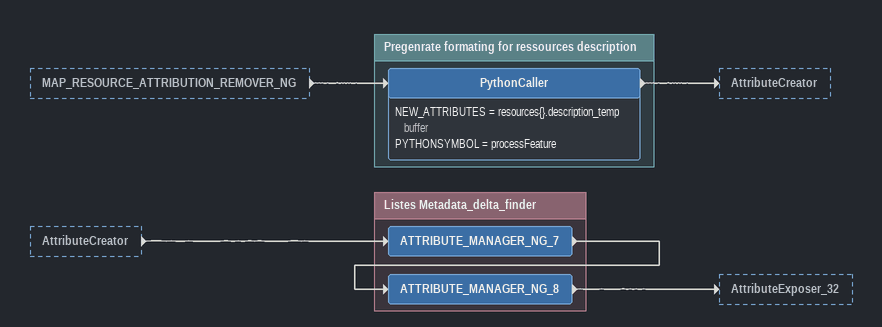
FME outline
MAP_RESOURCE_ATTRIBUTION_REMOVER_NG [outside]
    -> PythonCaller
AttributeCreator [outside]
    -> ATTRIBUTE_MANAGER_NG_7

Bookmark: Pregenrate formating for ressources description
PythonCaller
    NEW_ATTRIBUTES = resources{}.description_temp buffer
    PYTHONSYMBOL = processFeature
    -> AttributeCreator

Bookmark: Listes Metadata_delta_finder
ATTRIBUTE_MANAGER_NG_7
    -> ATTRIBUTE_MANAGER_NG_8
ATTRIBUTE_MANAGER_NG_8
    -> AttributeExposer_32
